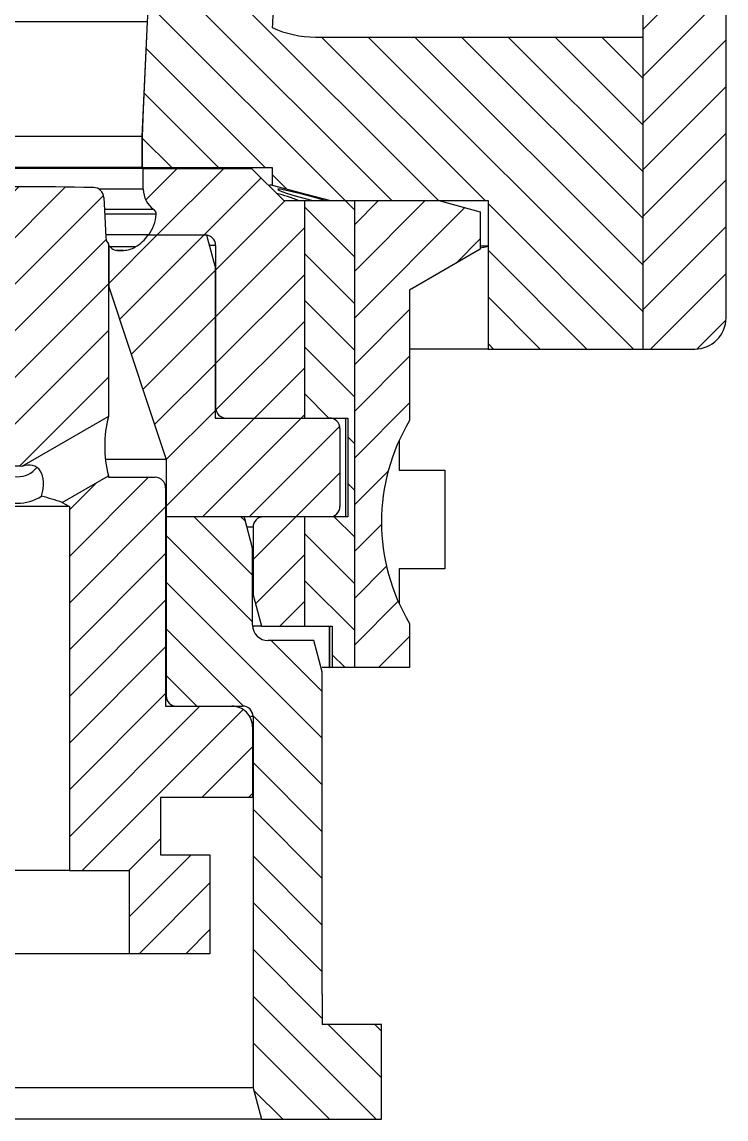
# Model space of a CAD drawing. Header units: millimetres. Extents: x 81 to 217, y 50 to 391.
# Drawn here: x 149.2 to 216.9, y 50.3 to 155.7 of the extents above; entities that cross this region are included whole.
import ezdxf

# ---------------------------------------------------------------- set-up
doc = ezdxf.new("R2010")
doc.units = ezdxf.units.MM
doc.linetypes.add('SLD-Solido', pattern=[0])
doc.layers.add('D', color=3, linetype='SLD-Solido', lineweight=25)
doc.layers.add('S', color=4, linetype='SLD-Solido')
pattern_1 = [(45, (0, 0), (-2.245064030267288, 2.245064030267288), [])]
pattern_2 = [(135.0000000000002, (0, 0), (-2.245064030267281, -2.245064030267296), [])]

msp = doc.modelspace()

# ---------------------------------------------------------------- hatches: boundary and pattern name
at = {"layer": 'S'}
h = msp.add_hatch(dxfattribs=at)
h.set_pattern_fill('ANSI31', color=256, angle=90.0000000000002, style=0)
h.set_pattern_definition(pattern_2)
edge = h.paths.add_edge_path(flags=0)
edge.add_line((163.257451923077, 241.7382876634701), (162.757451923077, 174.73828766347))
edge.add_arc((62.76023639131368, 175.4845355405728), 100, 353.30693902608783, 359.5724274931666, ccw=False)
edge.add_line((162.0787136027041, 163.8294900919045), (161.5466403278967, 159.2954273418717))
edge.add_arc((211.2058789335919, 153.4679046175375), 50, 173.3069390260878, 177.3974377975001)
edge.add_line((161.257451923077, 155.73828766347), (160.757451923077, 144.73828766347))
edge.add_line((160.757451923077, 144.73828766347), (160.757451923077, 141.73828766347))
edge.add_line((160.757451923077, 141.73828766347), (173.2443872151873, 141.73828766347))
edge.add_line((173.2443872151873, 141.73828766347), (173.2443872151873, 140.05828766347))
edge.add_spline(control_points=[(173.2443872151873, 140.05828766347), (175.1112352021615, 139.5583339971949), (176.9780686293853, 139.0583253789277), (178.8448943471919, 138.55828766347)], knot_values=[0, 0, 0, 0, 1, 1, 1, 1], weights=[1, 1, 1, 1], degree=3, periodic=0)
edge.add_line((178.8448943471919, 138.55828766347), (194.0003795471819, 138.55828766347))
edge.add_line((194.0003795471819, 138.55828766347), (194.0003795471819, 134.1846027039274))
edge.add_line((194.0003795471819, 134.1846027039274), (193.9961685666231, 134.1821718731911))
edge.add_line((193.9961685666231, 134.1821718731911), (193.9961685666231, 124.28828766347))
edge.add_line((193.9961685666231, 124.28828766347), (208.9121882456712, 124.28828766347))
edge.add_line((208.9121882456712, 124.28828766347), (208.9121882456712, 154.28828766347))
edge.add_line((208.9121882456712, 154.28828766347), (177.4023500475322, 154.28828766347))
edge.add_arc((177.4023500475322, 164.28828766347), 10, 245.434856976307, 270, ccw=False)
edge.add_arc((211.2058789335919, 153.4679046175375), 38.00000000000001, 173.306939026087, 177.3974377974994, ccw=False)
edge.add_line((173.4648575932636, 157.8968218880315), (173.9969308680709, 162.4308846380643))
edge.add_arc((62.76023639131368, 175.4845355405728), 112, 353.3069390260886, 359.5724274931674)
edge.add_line((174.7571177868886, 174.6487379182176), (175.2571177868886, 241.6487379182176))
edge.add_arc((343.2524398802508, 240.3950414846851), 167.9999999999999, 170.6596347950541, 179.5724274931658, ccw=False)
edge.add_arc((187.347263810262, 266.03828766347), 10, 89.9999999999992, 170.6596347950538, ccw=False)
edge.add_line((187.347263810262, 276.03828766347), (208.9121882456712, 276.03828766347))
edge.add_line((208.9121882456712, 276.03828766347), (208.9121882456712, 301.0382876634701))
edge.add_line((208.9121882456712, 301.0382876634701), (186.8399065535472, 301.0382876634701))
edge.add_spline(control_points=[(186.8399065535472, 301.0382876634701), (185.3609512097059, 298.4768214713807), (183.8819879544273, 295.9153598472129), (182.4030131826253, 293.353904872659), (182.0535693707107, 292.7486987478343), (181.7041249077064, 292.1434929989457), (181.3546797287116, 291.53828766347)], knot_values=[0.0359910120518306, 0.0359910120518306, 0.0359910120518306, 0.0359910120518306, 0.04486432945024942, 0.04486432945024942, 0.04486432945024942, 0.04696086680520584, 0.04696086680520584, 0.04696086680520584, 0.04696086680520584], weights=[1, 1, 1, 1, 1, 1, 1], degree=3, periodic=0)
edge.add_line((181.3546797287116, 291.53828766347), (165.757451923077, 291.53828766347))
edge.add_arc((139.1924519230768, 281.73828766347), 28.3150000000002, -6.59383658785373e-12, 20.249343310794586, ccw=False)
edge.add_arc((144.5269298119461, 281.7382876634672), 22.9805221111309, 348.2477115838268, 360, ccw=False)
edge.add_arc((343.2524398802508, 240.3950414846851), 180, 168.2477115838242, 179.5724274931666)
h = msp.add_hatch(dxfattribs=at)
h.set_pattern_fill('ANSI31', color=256, angle=2.8e-322, style=0)
h.set_pattern_definition(pattern_1)
edge = h.paths.add_edge_path(flags=0)
edge.add_line((216.8811253825466, 301.0382876634701), (208.9121882456712, 301.0382876634701))
edge.add_line((208.9121882456712, 301.0382876634701), (208.9121882456712, 124.28828766347))
edge.add_line((208.9121882456712, 124.28828766347), (213.8810642738399, 124.28828766347))
edge.add_spline(control_points=[(213.8810642738399, 124.28828766347), (213.984827183307, 124.28828766347), (214.0887294475012, 124.2936853024263), (214.1919338097776, 124.3044370924259), (214.52591185771, 124.3392307945199), (214.8584885956351, 124.4321661638301), (215.1621226900534, 124.5755477348668), (215.4657550706065, 124.718928496585), (215.7488198444136, 124.9167096889728), (215.987874912014, 125.1525132937072), (216.2269260862259, 125.3883130580082), (216.4285624386885, 125.6686378814267), (216.5760849014854, 125.970273614898), (216.7236044660612, 126.2719034224442), (216.8210810898895, 126.6031628113295), (216.86044191873, 126.9366193870421), (216.8742071048916, 127.0532351183855), (216.8811253825466, 127.1708623291217), (216.8811253825466, 127.28828766347)], knot_values=[0.003720133516916544, 0.003720133516916544, 0.003720133516916544, 0.003720133516916544, 0.004029302041356056, 0.004029302041356056, 0.004029302041356056, 0.005036659111952701, 0.005036659111952701, 0.005036659111952701, 0.006044010657645886, 0.006044010657645886, 0.006044010657645886, 0.00705134570854659, 0.00705134570854659, 0.00705134570854659, 0.00805866068709405, 0.00805866068709405, 0.00805866068709405, 0.008408809920947453, 0.008408809920947453, 0.008408809920947453, 0.008408809920947453], weights=[1, 1, 1, 1, 1, 1, 1, 1, 1, 1, 1, 1, 1, 1, 1, 1, 1, 1, 1], degree=3, periodic=0)
edge.add_line((216.8811253825466, 127.28828766347), (216.8811253825466, 301.0382876634701))
h = msp.add_hatch(dxfattribs=at)
h.set_pattern_fill('ANSI31', color=256, angle=2.8e-322, style=0)
h.set_pattern_definition(pattern_1)
edge = h.paths.add_edge_path(flags=0)
edge.add_spline(control_points=[(162.0886658985395, 137.2420288516132), (162.0812280023223, 137.1463067119587), (162.0703326994692, 137.0507908071363), (162.0560224208107, 136.9558525838283), (161.9892952783936, 136.5131668403361), (161.8451788237889, 136.0758995444167), (161.6356319559292, 135.680281939656), (161.5584498188177, 135.5345645995392), (161.4720731440783, 135.3933615350697), (161.377491567062, 135.25828766347)], knot_values=[0.01410515934830602, 0.01410515934830602, 0.01410515934830602, 0.01410515934830602, 0.01439319551063965, 0.01439319551063965, 0.01439319551063965, 0.01574819381530223, 0.01574819381530223, 0.01574819381530223, 0.01624443424484461, 0.01624443424484461, 0.01624443424484461, 0.01624443424484461], weights=[1, 1, 1, 1, 1, 1, 1, 1, 1, 1], degree=3, periodic=0)
edge.add_line((161.377491567062, 135.25828766347), (166.8024445972911, 135.25828766347))
edge.add_spline(control_points=[(166.8024445972911, 135.2582876634701), (166.8747883460607, 135.2582876634701), (166.9475538368245, 135.2503490692697), (167.0181956108629, 135.2347491414899), (167.1275036758284, 135.2106104793114), (167.2341526761011, 135.1672735854617), (167.3293138224882, 135.1083220435262), (167.4244521633819, 135.049384629405), (167.5107305282812, 134.9732151674542), (167.5810045217626, 134.8861147166431), (167.6512683101204, 134.799026914478), (167.7074690906674, 134.6986102406251), (167.7449509387463, 134.5931759183911), (167.782432883549, 134.4877413240784), (167.8022290622182, 134.3743815515978), (167.8026987107416, 134.2624836995436), (167.8027045811228, 134.2610850300919), (167.8027075163328, 134.2596863452411), (167.8027075163328, 134.25828766347)], knot_values=[0.001347146738250446, 0.001347146738250446, 0.001347146738250446, 0.001347146738250446, 0.00156568958945496, 0.00156568958945496, 0.00156568958945496, 0.001904461399915314, 0.001904461399915314, 0.001904461399915314, 0.002243151261593799, 0.002243151261593799, 0.002243151261593799, 0.002581792112065265, 0.002581792112065265, 0.002581792112065265, 0.002920434848982844, 0.002920434848982844, 0.002920434848982844, 0.00292460912219522, 0.00292460912219522, 0.00292460912219522, 0.00292460912219522], weights=[1, 1, 1, 1, 1, 1, 1, 1, 1, 1, 1, 1, 1, 1, 1, 1, 1, 1, 1], degree=3, periodic=0)
edge.add_line((167.8027075163328, 134.25828766347), (167.8027075163328, 118.65828766347))
edge.add_spline(control_points=[(167.8027075163328, 118.65828766347), (167.8027075163328, 118.615551891854), (167.8054590012148, 118.5727285432105), (167.8109281037582, 118.5303441699935), (167.8252480710044, 118.4193674912063), (167.8589257687685, 118.3093331645164), (167.9091701792651, 118.2093512465991), (167.9406002705625, 118.1468081542001), (167.9788420446899, 118.0872600106907), (168.0226402160466, 118.0326595598537), (168.0926892484616, 117.9453337964239), (168.1787837336115, 117.868900097824), (168.2737904980627, 117.8096854829945), (168.3687966584179, 117.7504712446783), (168.4753350066372, 117.7068423456562), (168.5845845765487, 117.6824081892565), (168.6560482939342, 117.6664250082801), (168.72971493659, 117.65828766347), (168.8029441997072, 117.65828766347)], knot_values=[0.00558154906106249, 0.00558154906106249, 0.00558154906106249, 0.00558154906106249, 0.005709056143447718, 0.005709056143447718, 0.005709056143447718, 0.006044744142511551, 0.006044744142511551, 0.006044744142511551, 0.006252902479579153, 0.006252902479579153, 0.006252902479579153, 0.006588750515315522, 0.006588750515315522, 0.006588750515315522, 0.006924595041531863, 0.006924595041531863, 0.006924595041531863, 0.007143904734120184, 0.007143904734120184, 0.007143904734120184, 0.007143904734120184], weights=[1, 1, 1, 1, 1, 1, 1, 1, 1, 1, 1, 1, 1, 1, 1, 1, 1, 1, 1], degree=3, periodic=0)
edge.add_line((168.8029441997072, 117.65828766347), (176.3713663830396, 117.65828766347))
edge.add_line((176.3713663830396, 117.65828766347), (176.3713663830396, 138.55828766347))
edge.add_line((176.3713663830396, 138.55828766347), (174.3539216134941, 138.55828766347))
edge.add_spline(control_points=[(174.3539216134941, 138.55828766347), (173.3204359392288, 139.5916308172517), (172.2869417989162, 140.6249655039651), (171.2534351336957, 141.65828766347)], knot_values=[0.04353038268125937, 0.04353038268125937, 0.04353038268125937, 0.04353038268125937, 0.04791478874555474, 0.04791478874555474, 0.04791478874555474, 0.04791478874555474], weights=[1, 1, 1, 1], degree=3, periodic=0)
edge.add_line((171.2534351336957, 141.65828766347), (160.84998104698, 141.65828766347))
edge.add_line((160.84998104698, 141.65828766347), (160.84998104698, 139.65828766347))
edge.add_spline(control_points=[(160.84998104698, 139.65828766347), (160.84998104698, 139.5899040586613), (160.8529109100116, 139.5214580064959), (160.8587545354071, 139.4533245385901), (160.8816970098065, 139.1858278670261), (160.9511445967799, 138.9186054372191), (161.0613323207495, 138.6737800057055), (161.1304334988076, 138.5202445198392), (161.2162543567853, 138.3732204443205), (161.3159615360302, 138.2375495313131), (161.4705281397448, 138.0272317547476), (161.6623307671271, 137.8400620587488), (161.8763518468564, 137.6906653400606)], knot_values=[0.01412235985765133, 0.01412235985765133, 0.01412235985765133, 0.01412235985765133, 0.01432766954335523, 0.01432766954335523, 0.01432766954335523, 0.01514016042039887, 0.01514016042039887, 0.01514016042039887, 0.01564526740318873, 0.01564526740318873, 0.01564526740318873, 0.01643515246089167, 0.01643515246089167, 0.01643515246089167, 0.01643515246089167], weights=[1, 1, 1, 1, 1, 1, 1, 1, 1, 1, 1, 1, 1], degree=3, periodic=0)
edge.add_spline(control_points=[(161.8763518468564, 137.6906653400606), (161.883321778567, 137.6858000018969), (161.8901698896643, 137.6807553256407), (161.8968828302239, 137.6755411245955), (161.9410662684958, 137.6412221360729), (161.9799379307585, 137.5988073218181), (162.0102783161537, 137.5518027453939), (162.0406122973851, 137.5048080905646), (162.0632542036786, 137.4519303339576), (162.0763268727329, 137.3975451032082), (162.0884804224689, 137.3469836146496), (162.0926944396952, 137.29387423475), (162.0886658985395, 137.2420288516132)], knot_values=[0.000927133907143504, 0.000927133907143504, 0.000927133907143504, 0.000927133907143504, 0.000952594585793688, 0.000952594585793688, 0.000952594585793688, 0.001121902947605707, 0.001121902947605707, 0.001121902947605707, 0.001291176032633049, 0.001291176032633049, 0.001291176032633049, 0.001448537655212039, 0.001448537655212039, 0.001448537655212039, 0.001448537655212039], weights=[1, 1, 1, 1, 1, 1, 1, 1, 1, 1, 1, 1, 1], degree=3, periodic=0)
h = msp.add_hatch(dxfattribs=at)
h.set_pattern_fill('ANSI31', color=256, angle=2.8e-322, style=0)
h.set_pattern_definition(pattern_1)
edge = h.paths.add_edge_path(flags=0)
edge.add_ellipse((148.7574519230769, 110.1519243562716), major_axis=(-1.745740669421575e-14, -2.886751345948125), ratio=0.86602540378444, start_angle=170.2090516677104, end_angle=189.7909483322888, ccw=False)
edge.add_line((149.1825864753743, 112.9966295225862), (157.4971178556194, 117.7970264531563))
edge.add_line((157.4971178556194, 117.7970264531563), (157.4971178556194, 134.38828766347))
edge.add_spline(control_points=[(157.4971178556194, 134.38828766347), (157.4865705592885, 134.4001833320176), (157.4763039751044, 134.4123339295126), (157.4663356471713, 134.4247187923825), (157.3961556981847, 134.511911855276), (157.3400572442721, 134.6124237231279), (157.3027061145259, 134.7179355639952), (157.2794128444932, 134.7837358709116), (157.2629637031918, 134.8523624773192), (157.2538990782479, 134.9215729490249), (157.2505360174709, 134.9472506824328), (157.2481705766475, 134.9730788085826), (157.246813537029, 134.9989402589331)], knot_values=[0.005924238509752129, 0.005924238509752129, 0.005924238509752129, 0.005924238509752129, 0.005971849998078845, 0.005971849998078845, 0.005971849998078845, 0.006310598265007536, 0.006310598265007536, 0.006310598265007536, 0.006520002924392196, 0.006520002924392196, 0.006520002924392196, 0.006597719665407944, 0.006597719665407944, 0.006597719665407944, 0.006597719665407944], weights=[1, 1, 1, 1, 1, 1, 1, 1, 1, 1, 1, 1, 1], degree=3, periodic=0)
edge.add_spline(control_points=[(157.246813537029, 134.9989402589331), (157.2110811169537, 135.6799021078407), (157.1753481341605, 136.360863927221), (157.13961456678, 137.0418257159247), (157.1075689736549, 137.6525071008045), (157.0755229103716, 138.2631884610129), (157.0434763603733, 138.87386979568)], knot_values=[0.01390536373116515, 0.01390536373116515, 0.01390536373116515, 0.01390536373116515, 0.0159510598497261, 0.0159510598497261, 0.0159510598497261, 0.01778562466591818, 0.01778562466591818, 0.01778562466591818, 0.01778562466591818], weights=[1, 1, 1, 1, 1, 1, 1], degree=3, periodic=0)
edge.add_spline(control_points=[(157.0434763603733, 138.87386979568), (157.0409457595804, 138.9220931042677), (157.0348924778041, 138.9702582101395), (157.0254120903238, 139.0176081170533), (157.0034323071656, 139.127386402877), (156.9621655792059, 139.2348798285734), (156.9050505186678, 139.3311723660092), (156.8478535479701, 139.4276029990197), (156.773181144706, 139.5154686220026), (156.687253298627, 139.5874878257474), (156.6012181833813, 139.6595969356206), (156.5015199461184, 139.7178167858084), (156.3964488193618, 139.7573366935023), (156.2913274214501, 139.7968755094489), (156.1779229685269, 139.8187917623071), (156.0656393833619, 139.821286309934), (156.0643181806815, 139.8213156624258), (156.0629969174326, 139.8213424047533), (156.0616756090869, 139.8213665366199)], knot_values=[0.003791551241887135, 0.003791551241887135, 0.003791551241887135, 0.003791551241887135, 0.003937029451530962, 0.003937029451530962, 0.003937029451530962, 0.004275886945337145, 0.004275886945337145, 0.004275886945337145, 0.004615237249376364, 0.004615237249376364, 0.004615237249376364, 0.004955013977675903, 0.004955013977675903, 0.004955013977675903, 0.005294949564536462, 0.005294949564536462, 0.005294949564536462, 0.005298893975828871, 0.005298893975828871, 0.005298893975828871, 0.005298893975828871], weights=[1, 1, 1, 1, 1, 1, 1, 1, 1, 1, 1, 1, 1, 1, 1, 1, 1, 1, 1], degree=3, periodic=0)
edge.add_arc((148.757451923077, -260.11171233653), 399.9997740757017, 88.95368828050576, 91.04631171949427)
edge.add_spline(control_points=[(141.453228237067, 139.82136653662), (141.3645824516201, 139.8197475441436), (141.2753857155994, 139.8061581075478), (141.1902819615266, 139.7812975472793), (141.0827495616415, 139.7498851173896), (140.9791487989803, 139.6995079061719), (140.8880516916522, 139.6343061054829), (140.7969506787639, 139.5691015094302), (140.7158452328411, 139.4872711711736), (140.6514749582656, 139.3955787415693), (140.6114062722089, 139.3385027822105), (140.5771565817773, 139.2768787037448), (140.5498462314607, 139.2127124392078), (140.5060688891893, 139.1098566174283), (140.4794385343444, 138.9980268944207), (140.4721691605864, 138.8864790034704), (140.4718953615444, 138.8822775816293), (140.4716481266771, 138.878074344288), (140.4714274857805, 138.87386979568)], knot_values=[0.005366679337701979, 0.005366679337701979, 0.005366679337701979, 0.005366679337701979, 0.005634840456511827, 0.005634840456511827, 0.005634840456511827, 0.005973885123518086, 0.005973885123518086, 0.005973885123518086, 0.006312954294426679, 0.006312954294426679, 0.006312954294426679, 0.006522163478382204, 0.006522163478382204, 0.006522163478382204, 0.0068604746558427, 0.0068604746558427, 0.0068604746558427, 0.006873049505887447, 0.006873049505887447, 0.006873049505887447, 0.006873049505887447], weights=[1, 1, 1, 1, 1, 1, 1, 1, 1, 1, 1, 1, 1, 1, 1, 1, 1, 1, 1], degree=3, periodic=0)
edge.add_spline(control_points=[(140.4714274857805, 138.87386979568), (140.4393809357823, 138.2631884610129), (140.407334872499, 137.6525071008045), (140.3752892793738, 137.0418257159247), (140.3395557119934, 136.360863927221), (140.3038227292001, 135.6799021078407), (140.2680903091249, 134.9989402589331)], knot_values=[0.01411649503369622, 0.01411649503369622, 0.01411649503369622, 0.01411649503369622, 0.01595105984987157, 0.01595105984987157, 0.01595105984987157, 0.01799675596841386, 0.01799675596841386, 0.01799675596841386, 0.01799675596841386], weights=[1, 1, 1, 1, 1, 1, 1], degree=3, periodic=0)
edge.add_spline(control_points=[(140.2680903091249, 134.9989402589331), (140.2630858155187, 134.9035683470478), (140.244067796648, 134.8079641455046), (140.2121977316281, 134.7179355639956), (140.1887697770729, 134.6517547916957), (140.1581603600857, 134.5877066298894), (140.1213846672791, 134.5279043548871), (140.0910277684533, 134.4785399113308), (140.0562326888732, 134.4316494090621), (140.0177859905345, 134.38828766347)], knot_values=[0.006021232658879369, 0.006021232658879369, 0.006021232658879369, 0.006021232658879369, 0.006310158502255196, 0.006310158502255196, 0.006310158502255196, 0.006520773964868193, 0.006520773964868193, 0.006520773964868193, 0.006695569654282613, 0.006695569654282613, 0.006695569654282613, 0.006695569654282613], weights=[1, 1, 1, 1, 1, 1, 1, 1, 1, 1], degree=3, periodic=0)
edge.add_line((140.0177859905345, 134.38828766347), (140.0177859905345, 117.7970264531563))
edge.add_line((140.0177859905345, 117.7970264531563), (148.3323173707795, 112.9966295225862))
h = msp.add_hatch(dxfattribs=at)
h.set_pattern_fill('ANSI31', color=256, angle=90.0000000000002, style=0)
h.set_pattern_definition(pattern_2)
h.paths.add_polyline_path([(181.1435374631143, 138.55828766347), (176.3713663830396, 138.55828766347), (176.3713663830396, 117.65828766347), (180.5046055059171, 117.65828766347), (180.5046055059171, 108.15828766347), (176.3713663830396, 108.15828766347), (176.3713663830396, 97.65828766347003), (179.0044643476527, 97.65828766347003), (179.0044643476527, 93.65828766347003), (181.1435374631143, 93.65828766347003)], flags=0)
h = msp.add_hatch(dxfattribs=at)
h.set_pattern_fill('ANSI31', color=256, angle=2.8e-322, style=0)
h.set_pattern_definition(pattern_1)
edge = h.paths.add_edge_path(flags=0)
edge.add_spline(control_points=[(193.2554210971015, 137.4864908937455), (192.3498561196289, 137.7291252246568), (191.4442909738736, 137.9717589275007), (190.5387256247316, 138.2143918712555), (190.11089063388, 138.329023977453), (189.6830555975064, 138.4436559137515), (189.2552205111417, 138.55828766347)], knot_values=[0.03720733443065411, 0.03720733443065411, 0.03720733443065411, 0.03720733443065411, 0.04001985538567328, 0.04001985538567328, 0.04001985538567328, 0.04134863290372103, 0.04134863290372103, 0.04134863290372103, 0.04134863290372103], weights=[1, 1, 1, 1, 1, 1, 1], degree=3, periodic=0)
edge.add_line((189.2552205111417, 138.55828766347), (181.1435374631143, 138.55828766347))
edge.add_line((181.1435374631143, 138.55828766347), (181.1435374631143, 93.65828766347003))
edge.add_line((181.1435374631143, 93.65828766347003), (186.4550547727601, 93.65828766347003))
edge.add_line((186.4550547727601, 93.65828766347003), (186.4550547727601, 97.89960705831942))
edge.add_arc((202.7574519230769, 107.65828766347), 19, 149.0950909298032, 210.904909070196, ccw=False)
edge.add_line((186.4550547727601, 117.4169682686206), (186.4550547727601, 129.95828766347))
edge.add_spline(control_points=[(186.4550547727601, 129.95828766347), (187.5976496189664, 130.6179231599849), (188.7402428253263, 131.2775614969821), (189.88283477029, 131.9372020188904), (191.0070313505297, 132.5862225394583), (192.1312267065606, 133.2352451805342), (193.2554210971015, 133.8842694939594)], knot_values=[0.02005383710514577, 0.02005383710514577, 0.02005383710514577, 0.02005383710514577, 0.02401183883964193, 0.02401183883964193, 0.02401183883964193, 0.02790611801252148, 0.02790611801252148, 0.02790611801252148, 0.02790611801252148], weights=[1, 1, 1, 1, 1, 1, 1], degree=3, periodic=0)
edge.add_line((193.2554210971015, 133.8842694939594), (193.2554210971015, 137.4864908937455))
h = msp.add_hatch(dxfattribs=at)
h.set_pattern_fill('ANSI31', color=256, angle=2.8e-322, style=0)
h.set_pattern_definition(pattern_1)
edge = h.paths.add_edge_path(flags=0)
edge.add_spline(control_points=[(158.4494085300362, 133.75828766347), (158.3774013119205, 133.7557755316519), (158.3047047453645, 133.7611067997244), (158.2338343504268, 133.774096695352), (158.1236157075509, 133.7942987651786), (158.0153629436954, 133.8337922985586), (157.9180334079487, 133.8893191779416), (157.8207012982739, 133.9448475257606), (157.7316094913707, 134.0179431300784), (157.658151184891, 134.102564724216), (157.616367139064, 134.150698594119), (157.5790356849332, 134.2030809861463), (157.5471766407483, 134.25828766347)], knot_values=[0.005414565073541337, 0.005414565073541337, 0.005414565073541337, 0.005414565073541337, 0.005632228473188044, 0.005632228473188044, 0.005632228473188044, 0.005971359095099212, 0.005971359095099212, 0.005971359095099212, 0.00631050425831216, 0.00631050425831216, 0.00631050425831216, 0.006501715995048492, 0.006501715995048492, 0.006501715995048492, 0.006501715995048492], weights=[1, 1, 1, 1, 1, 1, 1, 1, 1, 1, 1, 1, 1], degree=3, periodic=0)
edge.add_line((157.5471766407483, 134.25828766347), (157.5471766407483, 130.25828766347))
edge.add_spline(control_points=[(157.5471766407483, 130.25828766347), (158.8512971069171, 126.3268109221754), (160.1548652054706, 122.395150957014), (161.4582710226366, 118.463437229719), (161.9892541729425, 116.8617305981193), (162.5202041634045, 115.2600129734961), (163.0511309670615, 113.65828766347)], knot_values=[0.01744254060671166, 0.01744254060671166, 0.01744254060671166, 0.01744254060671166, 0.02986892821999371, 0.02986892821999371, 0.02986892821999371, 0.03493120606413884, 0.03493120606413884, 0.03493120606413884, 0.03493120606413884], weights=[1, 1, 1, 1, 1, 1, 1], degree=3, periodic=0)
edge.add_line((163.0511309670615, 113.65828766347), (163.0511309670615, 108.15828766347))
edge.add_line((163.0511309670615, 108.15828766347), (178.754439448701, 108.15828766347))
edge.add_spline(control_points=[(178.754439448701, 108.15828766347), (178.8509185026967, 108.15828766347), (178.9483914809861, 108.1725409160863), (179.0408308569704, 108.2001664410142), (179.1480889663177, 108.2322205471995), (179.2512922080718, 108.2832354872561), (179.3418926384144, 108.3489875196645), (179.4324879625943, 108.4147358463447), (179.5129808606332, 108.4970333791431), (179.5767032149613, 108.5890649866668), (179.64041976775, 108.6810882152628), (179.6891263420279, 108.7853822204972), (179.7187876592283, 108.8933094180076), (179.7424062570659, 108.979249265403), (179.7545366345856, 109.0691613736664), (179.7545366345856, 109.15828766347)], knot_values=[0.001389577812047039, 0.001389577812047039, 0.001389577812047039, 0.001389577812047039, 0.001678935644078494, 0.001678935644078494, 0.001678935644078494, 0.00201477275751452, 0.00201477275751452, 0.00201477275751452, 0.002350590997004195, 0.002350590997004195, 0.002350590997004195, 0.002686378342576948, 0.002686378342576948, 0.002686378342576948, 0.002953597408609807, 0.002953597408609807, 0.002953597408609807, 0.002953597408609807], weights=[1, 1, 1, 1, 1, 1, 1, 1, 1, 1, 1, 1, 1, 1, 1, 1], degree=3, periodic=0)
edge.add_line((179.7545366345856, 109.15828766347), (179.7545366345856, 116.65828766347))
edge.add_spline(control_points=[(179.7545366345856, 116.65828766347), (179.7545366345856, 116.677506059432), (179.7539821016484, 116.6967324374363), (179.7528744181745, 116.7159188852751), (179.7464240775496, 116.8276467631985), (179.7205946423778, 116.9398016729088), (179.6775257240075, 117.0430963672055), (179.6344564366136, 117.1463919465532), (179.5729597023089, 117.2436759659689), (179.4981287316401, 117.3268941494276), (179.4232930440827, 117.4101175784538), (179.333057755937, 117.4815685981764), (179.23489496774, 117.535332771047), (179.136723099425, 117.5891019171366), (179.0279149191058, 117.6266638747205), (178.9174797599478, 117.6449097625148), (178.8636796946276, 117.6537985073913), (178.8089688610757, 117.65828766347), (178.754439448701, 117.65828766347)], knot_values=[0.003300757705921181, 0.003300757705921181, 0.003300757705921181, 0.003300757705921181, 0.003357850006524583, 0.003357850006524583, 0.003357850006524583, 0.003693591684949786, 0.003693591684949786, 0.003693591684949786, 0.004029335900473145, 0.004029335900473145, 0.004029335900473145, 0.004365101282320065, 0.004365101282320065, 0.004365101282320065, 0.004700898075937705, 0.004700898075937705, 0.004700898075937705, 0.004863870568133674, 0.004863870568133674, 0.004863870568133674, 0.004863870568133674], weights=[1, 1, 1, 1, 1, 1, 1, 1, 1, 1, 1, 1, 1, 1, 1, 1, 1, 1, 1], degree=3, periodic=0)
edge.add_line((178.754439448701, 117.65828766347), (167.7526950279293, 117.65828766347))
edge.add_line((167.7526950279293, 117.65828766347), (167.7526950279293, 132.25828766347))
edge.add_spline(control_points=[(167.7526950279293, 132.25828766347), (167.5216443346462, 133.1203647037669), (167.2905916750335, 133.9824412170586), (167.0595368168962, 134.844517141096), (167.0225703513311, 134.9824406637492), (166.9856038294179, 135.1203641712999), (166.9486372501196, 135.25828766347)], knot_values=[0.02640851786703533, 0.02640851786703533, 0.02640851786703533, 0.02640851786703533, 0.02908602626372526, 0.02908602626372526, 0.02908602626372526, 0.02951440081833035, 0.02951440081833035, 0.02951440081833035, 0.02951440081833035], weights=[1, 1, 1, 1, 1, 1, 1], degree=3, periodic=0)
edge.add_line((166.9486372501196, 135.25828766347), (161.3274630914688, 135.25828766347))
edge.add_spline(control_points=[(161.3274630914688, 135.25828766347), (161.2728744402524, 135.1803288540874), (161.2154649365312, 135.1042713523251), (161.1554540399999, 135.0304053310468), (160.8732202006141, 134.6830102413123), (160.5271370379195, 134.3795486064157), (160.145865018641, 134.1450897917354), (160.1253292132737, 134.1324615359457), (160.1046784674403, 134.1200183158479), (160.0839178422105, 134.1077631705432)], knot_values=[0.01717735750443642, 0.01717735750443642, 0.01717735750443642, 0.01717735750443642, 0.01746035658162899, 0.01746035658162899, 0.01746035658162899, 0.01880315654584516, 0.01880315654584516, 0.01880315654584516, 0.01887456296544863, 0.01887456296544863, 0.01887456296544863, 0.01887456296544863], weights=[1, 1, 1, 1, 1, 1, 1, 1, 1, 1], degree=3, periodic=0)
edge.add_spline(control_points=[(160.0839178422105, 134.1077631705432), (160.0639193597548, 134.0959579235597), (160.0437475218395, 134.0844415431316), (160.0234150655652, 134.0732212767031), (159.7881284432785, 133.9433806635717), (159.5271966177246, 133.8523582512516), (159.2622065515227, 133.8076520519082), (159.1577808810744, 133.790034505309), (159.0519586052877, 133.7793101104091), (158.9461216429311, 133.775617415477)], knot_values=[0.01282885255435481, 0.01282885255435481, 0.01282885255435481, 0.01282885255435481, 0.01289769475548337, 0.01289769475548337, 0.01289769475548337, 0.01370388540279407, 0.01370388540279407, 0.01370388540279407, 0.01401992077468904, 0.01401992077468904, 0.01401992077468904, 0.01401992077468904], weights=[1, 1, 1, 1, 1, 1, 1, 1, 1, 1], degree=3, periodic=0)
edge.add_spline(control_points=[(158.9461216429311, 133.775617415477), (158.7805506142644, 133.7698405745242), (158.6149795770909, 133.7640639773778), (158.4494085300362, 133.75828766347)], knot_values=[0.01225356891605438, 0.01225356891605438, 0.01225356891605438, 0.01225356891605438, 0.01275058414846632, 0.01275058414846632, 0.01275058414846632, 0.01275058414846632], weights=[1, 1, 1, 1], degree=3, periodic=0)
h = msp.add_hatch(dxfattribs=at)
h.set_pattern_fill('ANSI31', color=256, angle=2.8e-322, style=0)
h.set_pattern_definition(pattern_1)
edge = h.paths.add_edge_path(flags=0)
edge.add_spline(control_points=[(153.0626214981927, 109.5473584548463), (153.2882328414371, 109.4177321783183), (153.5138024566854, 109.2880332651963), (153.7393451989755, 109.15828766347)], knot_values=[0.01755080764187478, 0.01755080764187478, 0.01755080764187478, 0.01755080764187478, 0.0183347751329406, 0.0183347751329406, 0.0183347751329406, 0.0183347751329406], weights=[1, 1, 1, 1], degree=3, periodic=0)
edge.add_line((153.7393451989755, 109.15828766347), (153.7393451989755, 74.15828766347008))
edge.add_line((153.7393451989755, 74.15828766347008), (159.4990421504335, 74.15828766347008))
edge.add_line((159.4990421504335, 74.15828766347008), (159.4990421504335, 66.15828766347006))
edge.add_line((159.4990421504335, 66.15828766347006), (167.2525664296823, 66.15828766347006))
edge.add_line((167.2525664296823, 66.15828766347006), (167.2525664296823, 75.65828766347002))
edge.add_line((167.2525664296823, 75.65828766347002), (162.5008780102083, 75.65828766347002))
edge.add_line((162.5008780102083, 75.65828766347002), (162.5008780102083, 81.15828766347005))
edge.add_line((162.5008780102083, 81.15828766347005), (171.3534529102526, 81.15828766347005))
edge.add_line((171.3534529102526, 81.15828766347005), (171.3534529102538, 87.95828766346996))
edge.add_spline(control_points=[(171.3534529102526, 87.95828766346986), (171.3534529102526, 88.12634738807041), (171.3319279437326, 88.29572647817633), (171.2898928303164, 88.45844439443911), (171.2339136197201, 88.67513990830828), (171.1397507314139, 88.88515826981065), (171.0152047744017, 89.07111235646087), (170.8906494117368, 89.25708048627716), (170.7322722304887, 89.42410905292815), (170.5531891702439, 89.55837535997996), (170.37407790143, 89.6926628162147), (170.1693157204286, 89.79788092680818), (169.9558556576754, 89.86532549017335), (169.7619962412671, 89.926577058852), (169.5563703275655, 89.95828766347006), (169.3530645775343, 89.95828766347006)], knot_values=[0.006883649206905374, 0.006883649206905374, 0.006883649206905374, 0.006883649206905374, 0.007387378434078672, 0.007387378434078672, 0.007387378434078672, 0.008058805849839397, 0.008058805849839397, 0.008058805849839397, 0.008730283351306586, 0.008730283351306586, 0.008730283351306586, 0.009401867240236044, 0.009401867240236044, 0.009401867240236044, 0.01001171093902501, 0.01001171093902501, 0.01001171093902501, 0.01001171093902501], weights=[1, 1, 1, 1, 1, 1, 1, 1, 1, 1, 1, 1, 1, 1, 1, 1], degree=3, periodic=0)
edge.add_line((169.3530645775343, 89.95828766347006), (163.0011087784088, 89.95828766347006))
edge.add_line((163.0011087784088, 89.95828766347006), (163.0011087784088, 110.95828766347))
edge.add_spline(control_points=[(163.0011087784088, 110.95828766347), (163.0011087784088, 110.9681908746926), (163.000961569973, 110.9780951793544), (163.0006672507847, 110.9879940160908), (162.9973422851458, 111.0998225795056), (162.9746630845315, 111.2126189097923), (162.9345105085245, 111.3170433017317), (162.8943572782387, 111.4214693952475), (162.8356236344618, 111.5204025141862), (162.7631765822773, 111.6056581036753), (162.6907097001085, 111.6909370290622), (162.6025249489905, 111.7648820001088), (162.5059239752803, 111.8213815222719), (162.4092807823111, 111.8779057374362), (162.3015503578819, 111.9185277676244), (162.1916484768261, 111.9398929305685), (162.1288565593744, 111.9520998148823), (162.0645972489763, 111.95828766347), (162.0006298125581, 111.95828766347)], knot_values=[0.003329014896808485, 0.003329014896808485, 0.003329014896808485, 0.003329014896808485, 0.003358373761859304, 0.003358373761859304, 0.003358373761859304, 0.003694007786298479, 0.003694007786298479, 0.003694007786298479, 0.004029645599606804, 0.004029645599606804, 0.004029645599606804, 0.004365375059103976, 0.004365375059103976, 0.004365375059103976, 0.004701252636800163, 0.004701252636800163, 0.004701252636800163, 0.004892650142662786, 0.004892650142662786, 0.004892650142662786, 0.004892650142662786], weights=[1, 1, 1, 1, 1, 1, 1, 1, 1, 1, 1, 1, 1, 1, 1, 1, 1, 1, 1], degree=3, periodic=0)
edge.add_line((162.0006298125581, 111.95828766347), (157.4971178556194, 111.9582876634701))
edge.add_line((157.4971178556194, 111.9582876634701), (157.4971178556194, 112.107616120527))
edge.add_line((157.4971178556194, 112.107616120527), (153.0626214981927, 109.5473584548463))
h = msp.add_hatch(dxfattribs=at)
h.set_pattern_fill('ANSI31', color=256, angle=90.0000000000002, style=0)
h.set_pattern_definition(pattern_2)
edge = h.paths.add_edge_path(flags=0)
edge.add_line((171.4034617396526, 88.95828766347005), (171.4034617396526, 53.25828766347004))
edge.add_spline(control_points=[(171.4034617396526, 53.25828766347004), (171.4155434450218, 53.21320606848079), (171.427625147213, 53.16812447263985), (171.4397068462414, 53.12304287595129), (171.6956213026706, 52.1681248396412), (171.9515343415642, 51.21320642343599), (172.2074460977319, 50.25828766347004)], knot_values=[0.03590366792336042, 0.03590366792336042, 0.03590366792336042, 0.03590366792336042, 0.03604368528046276, 0.03604368528046276, 0.03604368528046276, 0.03900953186791707, 0.03900953186791707, 0.03900953186791707, 0.03900953186791707], weights=[1, 1, 1, 1, 1, 1, 1], degree=3, periodic=0)
edge.add_line((172.2074460977319, 50.25828766347004), (183.7548698365808, 50.25828766347004))
edge.add_line((183.7548698365808, 50.25828766347004), (183.7548698365808, 59.35828766347004))
edge.add_line((183.7548698365808, 59.35828766347004), (178.0574519230769, 59.35828766347004))
edge.add_line((178.0574519230769, 59.35828766347004), (178.0574519230769, 62.25828766347005))
edge.add_line((178.0574519230769, 62.25828766347005), (178.0543674708346, 62.25828766347005))
edge.add_line((178.0543674708346, 62.25828766347005), (178.0543674708346, 93.25828766347006))
edge.add_spline(control_points=[(178.0543674708346, 93.25828766347007), (177.858736938558, 93.98831389045863), (177.6631060215477, 94.71834001434738), (177.4674746957177, 95.44836602868111), (177.3951274784108, 95.71833992204729), (177.3227802051735, 95.98831380042533), (177.2504328747179, 96.25828766347006)], knot_values=[0.04418942750509243, 0.04418942750509243, 0.04418942750509243, 0.04418942750509243, 0.04645677978803337, 0.04645677978803337, 0.04645677978803337, 0.04729527856950052, 0.04729527856950052, 0.04729527856950052, 0.04729527856950052], weights=[1, 1, 1, 1, 1, 1, 1], degree=3, periodic=0)
edge.add_line((177.2504328747179, 96.25828766347006), (172.8537018514878, 96.25828766347006))
edge.add_spline(control_points=[(172.8537018514878, 96.25828766347006), (172.8414947942157, 96.25828766347006), (172.8292868281126, 96.25843665152479), (172.8170834065742, 96.25873456090973), (172.6492131018375, 96.26283260333796), (172.4797355371201, 96.29596674025483), (172.3226828525898, 96.35539474245869), (172.1656553311681, 96.41481322305978), (172.016718941342, 96.50215555725967), (171.8882050870265, 96.6101943816228), (171.7597056656756, 96.71822107250406), (171.6480813715712, 96.84991847593635), (171.5625772885313, 96.99438618517887), (171.4770728359802, 97.13885451874731), (171.4153312184944, 97.30007777879455), (171.3824688094092, 97.46470515464438), (171.3632187358953, 97.56114023581279), (171.3534529102526, 97.65995002972666), (171.3534529102526, 97.75828766347006)], knot_values=[0.007392580462915987, 0.007392580462915987, 0.007392580462915987, 0.007392580462915987, 0.007429072136137118, 0.007429072136137118, 0.007429072136137118, 0.007937259359855824, 0.007937259359855824, 0.007937259359855824, 0.008445363709423812, 0.008445363709423812, 0.008445363709423812, 0.008953410928911288, 0.008953410928911288, 0.008953410928911288, 0.009461461939735986, 0.009461461939735986, 0.009461461939735986, 0.009756468149688231, 0.009756468149688231, 0.009756468149688231, 0.009756468149688231], weights=[1, 1, 1, 1, 1, 1, 1, 1, 1, 1, 1, 1, 1, 1, 1, 1, 1, 1, 1], degree=3, periodic=0)
edge.add_line((171.3534529102526, 97.75828766347006), (171.3534529102526, 105.15828766347))
edge.add_spline(control_points=[(171.3534529102526, 105.15828766347), (171.1023074419389, 106.0954094606294), (170.8511605929021, 107.032530887761), (170.6000122151626, 107.9696519051993), (170.5831607572804, 108.0325304931403), (170.5663092925082, 108.0954090792349), (170.5494578207979, 108.15828766347)], knot_values=[0.03179925538433232, 0.03179925538433232, 0.03179925538433232, 0.03179925538433232, 0.03470982951660009, 0.03470982951660009, 0.03470982951660009, 0.03490512210755273, 0.03490512210755273, 0.03490512210755273, 0.03490512210755273], weights=[1, 1, 1, 1, 1, 1, 1], degree=3, periodic=0)
edge.add_line((170.5494578207979, 108.15828766347), (163.0511309670615, 108.15828766347))
edge.add_line((163.0511309670615, 108.15828766347), (163.0511309670615, 90.95828766347005))
edge.add_spline(control_points=[(163.0511309670615, 90.95828766347005), (163.0511309670615, 90.91617666258357), (163.0538027958304, 90.87398183129817), (163.0591144796335, 90.83220716899149), (163.0679394335696, 90.76280178188277), (163.0841801024484, 90.69395392381482), (163.1073029580387, 90.62792119616381), (163.1442933038562, 90.52228660351872), (163.2000371600864, 90.42158386862768), (163.2699112752939, 90.33415068916507), (163.3397845402469, 90.2467185736225), (163.425713702758, 90.17014410360476), (163.5205823132199, 90.11075896461824), (163.6154795947768, 90.05135587831542), (163.7219377751519, 90.00751438855276), (163.8311453736922, 89.98285833188761), (163.9032518878928, 89.96657867439286), (163.9776228445548, 89.95828766347002), (164.0515442666076, 89.95828766347002)], knot_values=[0.005919729113733581, 0.005919729113733581, 0.005919729113733581, 0.005919729113733581, 0.00604535986776062, 0.00604535986776062, 0.00604535986776062, 0.006253421827043787, 0.006253421827043787, 0.006253421827043787, 0.006589193439338324, 0.006589193439338324, 0.006589193439338324, 0.006924958112916563, 0.006924958112916563, 0.006924958112916563, 0.007260824941582348, 0.007260824941582348, 0.007260824941582348, 0.007482221221526927, 0.007482221221526927, 0.007482221221526927, 0.007482221221526927], weights=[1, 1, 1, 1, 1, 1, 1, 1, 1, 1, 1, 1, 1, 1, 1, 1, 1, 1, 1], degree=3, periodic=0)
edge.add_line((164.0515442666076, 89.95828766347005), (170.4032774008092, 89.95828766347006))
edge.add_spline(control_points=[(170.4032774008092, 89.95828766347005), (170.504666674634, 89.95828766347005), (170.6072071748377, 89.94251570792768), (170.7039096601772, 89.91204581826803), (170.8106667564459, 89.87840783127865), (170.9130897205127, 89.82587918121366), (171.0026985339428, 89.75880569667574), (171.0922932137458, 89.69174279136077), (171.1715477821976, 89.60829052215905), (171.2338988660612, 89.51535515612797), (171.2962450767042, 89.42242705371623), (171.3434092774891, 89.31745489547272), (171.3714842846647, 89.2091291082775), (171.3926313350991, 89.12753444043568), (171.4034617396527, 89.04257815855868), (171.4034617396527, 88.95828766347005)], knot_values=[0.001258720056869003, 0.001258720056869003, 0.001258720056869003, 0.001258720056869003, 0.001565518399018516, 0.001565518399018516, 0.001565518399018516, 0.001904258653063855, 0.001904258653063855, 0.001904258653063855, 0.002242945092714647, 0.002242945092714647, 0.002242945092714647, 0.002581605349895788, 0.002581605349895788, 0.002581605349895788, 0.002836472594394425, 0.002836472594394425, 0.002836472594394425, 0.002836472594394425], weights=[1, 1, 1, 1, 1, 1, 1, 1, 1, 1, 1, 1, 1, 1, 1, 1], degree=3, periodic=0)
h = msp.add_hatch(dxfattribs=at)
h.set_pattern_fill('ANSI31', color=256, angle=2.8e-322, style=0)
h.set_pattern_definition(pattern_1)
edge = h.paths.add_edge_path(flags=0)
edge.add_line((176.3713663830396, 97.65828766347003), (176.3713663830396, 108.15828766347))
edge.add_line((176.3713663830396, 108.15828766347), (172.4036304856363, 108.15828766347))
edge.add_spline(control_points=[(172.4036304856363, 108.15828766347), (172.3618531903212, 108.15828766347), (172.3199941594282, 108.1556602180639), (172.278544772655, 108.1504361640857), (172.1674643319268, 108.1364361929532), (172.0572689055955, 108.1030651197889), (171.9570847369315, 108.0530851652752), (171.8569029736666, 108.003106410769), (171.7639684732574, 107.9351406201908), (171.6859807826146, 107.8548151466407), (171.6080025627054, 107.7744994277219), (171.5428164731053, 107.6796111162853), (171.4958248862471, 107.5780089103536), (171.4664144365037, 107.5144195155033), (171.4436002068927, 107.447356488168), (171.4281325501067, 107.379023938932), (171.4117871891105, 107.3068138944173), (171.4034617396525, 107.2323245553187), (171.4034617396526, 107.158287663468)], knot_values=[0.004912162069346059, 0.004912162069346059, 0.004912162069346059, 0.004912162069346059, 0.005036790974180339, 0.005036790974180339, 0.005036790974180339, 0.005372670221443078, 0.005372670221443078, 0.005372670221443078, 0.00570854198483527, 0.00570854198483527, 0.00570854198483527, 0.006044372884456745, 0.006044372884456745, 0.006044372884456745, 0.00625272766075641, 0.00625272766075641, 0.00625272766075641, 0.006474472766170537, 0.006474472766170537, 0.006474472766170537, 0.006474472766170537], weights=[1, 1, 1, 1, 1, 1, 1, 1, 1, 1, 1, 1, 1, 1, 1, 1, 1, 1, 1], degree=3, periodic=0)
edge.add_line((171.4034617396407, 107.1582876634687), (171.4034617396526, 100.65828766347))
edge.add_spline(control_points=[(171.4034617396526, 100.65828766347), (171.4155434450218, 100.6132060684808), (171.427625147213, 100.5681244726398), (171.4397068462414, 100.5230428759512), (171.6956213026706, 99.56812483964119), (171.9515343415642, 98.61320642343597), (172.2074460977319, 97.65828766347003)], knot_values=[0.03590366792336057, 0.03590366792336057, 0.03590366792336057, 0.03590366792336057, 0.03604368528046294, 0.03604368528046294, 0.03604368528046294, 0.03900953186791722, 0.03900953186791722, 0.03900953186791722, 0.03900953186791722], weights=[1, 1, 1, 1, 1, 1, 1], degree=3, periodic=0)
edge.add_line((172.2074460977319, 97.65828766347003), (176.3713663830396, 97.65828766347003))

# ---------------------------------------------------------------- linework, layer by layer
at = {"layer": 'D'}
for p, q in [((208.9121879644668, 124.2882870956868), (208.9121879644668, 301.0382913872212)), ((216.8811259426152, 127.28828572478), (216.8811259426152, 301.0382913872212)), ((161.231826768068, 155.7382867559404), (136.2830770768201, 155.7382867559404)), ((160.7574520267522, 144.7382905408353), (161.2574530400312, 155.7382867559404)), ((177.4023508287942, 154.2882882877797), (208.9121879644668, 154.2882882877797)), ((208.9121879644668, 124.2882870956868), (208.9121879644668, 154.2882882877797)), ((160.7307565964734, 144.7382905408353), (136.7841472484147, 144.7382905408353)), ((160.7307565964734, 144.7382905408353), (160.7307565964734, 141.7382844611615)), ((160.7574520267522, 141.7382844611615), (160.7574520267522, 144.7382905408353)), ((160.8499807871854, 141.6582875772924), (136.6649230577027, 141.6582875772924)), ((160.7307565964734, 141.7382844611615), (136.7841472484147, 141.7382844611615)), ((160.7574520267522, 141.7382844611615), (160.7307565964734, 141.7382844611615)), ((160.7574520267522, 141.7382844611615), (173.2443866886174, 141.7382844611615)), ((160.8499807871854, 139.6582909747571), (160.8499807871854, 141.6582875772924)), ((160.8499807871854, 141.6582875772924), (171.2534350909268, 141.6582875772924)), ((171.2534350909268, 141.6582875772924), (174.3539215631759, 138.5582872554273)), ((173.2443866886174, 141.7382844611615), (173.2443866886174, 140.0582902952642)), ((160.8499807871854, 139.6582909747571), (156.6141841568028, 139.6582909747571)), ((173.2443866886174, 140.0582902952642), (172.9778924591815, 140.0582902952642)), ((174.3539215631759, 138.5582872554273), (176.371365562824, 138.5582872554273)), ((176.371365562824, 117.6582910939664), (176.371365562824, 138.5582872554273)), ((176.371365562824, 138.5582872554273), (181.1435369409596, 138.5582872554273)), ((178.8448949910676, 138.5582872554273), (194.0003794252848, 138.5582872554273)), ((181.1435369409596, 138.5582872554273), (181.1435369409596, 93.65828716005983)), ((181.1435369409596, 138.5582872554273), (189.2552205927646, 138.5582872554273)), ((194.0003794252848, 138.5582872554273), (194.0003794252848, 134.1846027299375)), ((161.8763504184758, 137.6906671449155), (157.1133879579579, 137.6906671449155)), ((162.0886658884561, 137.2420304342717), (157.1524103738343, 137.2420304342717)), ((193.2554210171079, 137.4864914342374), (193.2554210171079, 133.8842698260755)), ((161.3274624206101, 135.258290998599), (157.3000957824266, 135.258290998599)), ((161.3274624206101, 135.258290998599), (166.948636770991, 135.258290998599)), ((161.3774930693185, 135.258290998599), (166.8024452038085, 135.258290998599)), ((157.4971189357316, 134.3882867022962), (157.4971189357316, 117.7970283552617)), ((157.547175661472, 134.258288972041), (157.4971189357316, 134.258288972041)), ((157.547175661472, 134.258288972041), (157.547175661472, 130.25828831639)), ((160.0839195407903, 134.1077648922414), (157.6816698171174, 134.1077648922414)), ((167.8027080006873, 134.258288972041), (167.2361174233233, 134.258288972041)), ((167.8027080006873, 134.258288972041), (167.8027080006873, 118.6582856699437)), ((194.0003794252848, 134.1846027299375), (193.2554210171079, 134.1846027299375)), ((194.0003794252848, 134.1846027299375), (193.9961684502637, 134.1821738406629)), ((193.9961684502637, 134.1821738406629), (193.9961684502637, 124.2882870956868)), ((158.9461227513825, 133.7756180092305), (158.2495754219567, 133.7756180092305)), ((158.4494074441468, 133.7582879587621), (158.9461227513825, 133.7756180092305)), ((167.7526941157853, 132.2582849189252), (167.7526941157853, 117.6582910939664)), ((157.547175661472, 130.25828831639), (157.4971189357316, 130.25828831639)), ((186.4550549171841, 129.9582906886548), (186.4550549171841, 117.416966788432)), ((193.9961684502637, 124.2882870956868), (186.4550549171841, 124.2882870956868)), ((193.9961684502637, 124.2882870956868), (208.9121879644668, 124.2882870956868)), ((208.9121879644668, 124.2882870956868), (213.881063983587, 124.2882870956868)), ((167.7526941157853, 118.6582856699437), (167.8027080006873, 118.6582856699437)), ((157.4971189357316, 117.7970283552617), (149.18258763924, 112.9966267272443)), ((167.7526941157853, 117.6582910939664), (178.7544393546855, 117.6582910939664)), ((168.802944720534, 117.6582910939664), (176.371365562824, 117.6582910939664)), ((176.371365562824, 117.6582910939664), (180.5046049512898, 117.6582910939664)), ((180.3099007911956, 108.1582867428273), (180.3099007911956, 117.6582910939664)), ((180.5046049512898, 117.6582910939664), (180.5046049512898, 108.1582867428273)), ((179.754536376146, 116.6582890674085), (179.754536376146, 109.1582887693852)), ((185.4398723326599, 115.4750325604886), (185.4398723326599, 112.6582884117574)), ((163.0511318899667, 113.6582904383153), (157.2681849457299, 113.6582904383153)), ((163.0511318899667, 113.6582904383153), (163.0511318899667, 108.1582867428273)), ((153.0626227714097, 109.5473580881566), (157.4971189357316, 112.1076159998387)), ((157.4971189357316, 112.1076159998387), (157.4971189357316, 111.9582840129346)), ((157.4971189357316, 111.9582840129346), (162.0006298281228, 111.9582840129346)), ((185.4398723326599, 112.6582884117574), (189.8465014629042, 112.6582884117574)), ((189.8465014629042, 112.6582884117574), (189.8465014629042, 103.1582840606183)), ((163.0011086918389, 110.9582894369573), (163.0011086918389, 89.95828413214387)), ((153.7393441058671, 109.1582887693852), (143.775559739021, 109.1582887693852)), ((153.0626227714097, 109.5473580881566), (153.7393441058671, 109.1582887693852)), ((153.7393441058671, 109.1582887693852), (153.7393441058671, 74.15828489508333)), ((163.0511318899667, 108.1582867428273), (163.0011086918389, 108.1582867428273)), ((163.0511318899667, 108.1582867428273), (163.0511318899667, 90.9582861587018)), ((170.5494576700007, 108.1582867428273), (163.0511318899667, 108.1582867428273)), ((178.7544393546855, 108.1582867428273), (163.0511318899667, 108.1582867428273)), ((176.371365562824, 108.1582867428273), (172.4036296464479, 108.1582867428273)), ((176.371365562824, 97.65828781571092), (176.371365562824, 108.1582867428273)), ((180.5046049512898, 108.1582867428273), (176.371365562824, 108.1582867428273)), ((171.4034618444717, 107.1582847162694), (170.8312069632089, 107.1582847162694)), ((171.4034618444717, 107.1582847162694), (171.4034618444717, 100.6582864448041)), ((171.3534535475051, 97.75828950848283), (171.3534535475051, 105.1582881137341)), ((189.8465014629042, 103.1582840606183), (185.4398723326599, 103.1582840606183)), ((185.4398723326599, 103.1582840606183), (185.4398723326599, 99.8415463491887)), ((171.4034618444717, 100.6582864448041), (171.3534535475051, 100.6582864448041)), ((172.2074465461051, 97.65828781571092), (171.4263928689038, 97.65828781571092)), ((172.2074465461051, 97.65828781571092), (176.371365562824, 97.65828781571092)), ((176.371365562824, 97.65828781571092), (179.0044640757119, 97.65828781571092)), ((178.7418236590898, 93.65828716005983), (178.7418236590898, 97.65828781571092)), ((178.7741144753968, 93.65828716005983), (178.7741144753968, 97.65828781571092)), ((179.0044640757119, 97.65828781571092), (179.0044640757119, 93.65828716005983)), ((186.4550549171841, 97.89960467066469), (186.4550549171841, 93.65828716005983)), ((177.2504334904229, 96.25828646864595), (172.8537024565017, 96.25828646864595)), ((178.0543679006373, 62.25829207148256), (178.0543679006373, 93.25828783955278)), ((178.7418236590898, 93.65828716005983), (178.062539324907, 93.65828716005983)), ((178.7418236590898, 93.65828716005983), (178.7741144753968, 93.65828716005983)), ((179.0044640757119, 93.65828716005983), (178.7741144753968, 93.65828716005983)), ((181.1435369409596, 93.65828716005983), (179.0044640757119, 93.65828716005983)), ((186.4550549171841, 93.65828716005983), (181.1435369409596, 93.65828716005983)), ((163.0011086918389, 90.9582861587018), (163.0511318899667, 90.9582861587018)), ((163.0011086918389, 89.95828413214387), (169.3530639268434, 89.95828413214387)), ((164.0515436984574, 89.95828413214387), (170.4032772786891, 89.95828413214387)), ((171.4034618444717, 88.95828955616655), (171.1914592988765, 88.95828955616655)), ((171.4034618444717, 88.95828955616655), (171.4034618444717, 53.25828873362246)), ((171.3534535475051, 87.95828752960863), (171.3534535475051, 81.15828417982759)), ((171.3534535475051, 81.15828417982759), (162.5008767105615, 81.15828417982759)), ((162.5008767105615, 81.15828417982759), (162.5008767105615, 75.65828048433961)), ((162.5008767105615, 75.65828048433961), (167.2525664426362, 75.65828048433961)), ((167.2525664426362, 75.65828048433961), (167.2525664426362, 66.15828358378114)), ((153.7393441058671, 74.15828489508333), (143.775559739021, 74.15828489508333)), ((153.7393441058671, 74.15828489508333), (159.4990415133512, 74.15828489508333)), ((159.4990415133512, 74.15828489508333), (159.4990415133512, 66.15828358378114)), ((159.4990415133512, 66.15828358378114), (138.015862331537, 66.15828358378114)), ((167.2525664426362, 66.15828358378114), (159.4990415133512, 66.15828358378114)), ((178.0574524410045, 62.25829207148256), (178.0543679006373, 62.25829207148256)), ((178.0574524410045, 62.25829207148256), (178.0574524410045, 59.35828768458071)), ((183.7548695139563, 59.35828768458071), (178.0574524410045, 59.35828768458071)), ((183.7548695139563, 50.25828265394869), (183.7548695139563, 59.35828768458071)), ((171.4034618444717, 53.25828873362246), (126.1114401377713, 53.25828873362246)), ((172.2074465461051, 50.25828265394869), (125.3074554361379, 50.25828265394869)), ((172.2074465461051, 50.25828265394869), (183.7548695139563, 50.25828265394869))]:
    msp.add_line(p, q, dxfattribs=at)
at = {"layer": 'D', "flags": 128}
for points in [[(161.5215947486436, 159.2954286262006), (161.3265795268094, 157.2878808602304), (161.231826768068, 155.7382867559404)], [(161.231826768068, 155.7382867559404), (160.8503831185376, 147.3642998262853), (160.7307565964734, 144.7382905408353)], [(173.2443866886174, 140.0582902952642), (176.3806787885701, 139.2183192893476), (178.8448949910676, 138.5582872554273)], [(178.2783994086062, 138.5582872554273), (177.6513101167953, 138.7526654526204), (176.8701390929496, 138.9746033474416), (176.007751152662, 139.2046251222104), (175.1700153209245, 139.4130849167317), (174.4729986049211, 139.567922882697), (174.0032506741559, 139.6472417637319), (173.7966423489129, 139.6456622406453), (173.8530860848701, 139.5693310424298), (174.1616611935174, 139.428440563342), (174.7046259798085, 139.2363124414891), (175.4419950403249, 139.0124970003575), (176.2960308797633, 138.7839131876439), (177.1552150703942, 138.5804527327031), (177.2562523938691, 138.5582872554273)], [(157.0434754349267, 138.8738714977712), (157.1396140016591, 137.0418258830518), (157.2468129552877, 134.9989437386006)], [(189.2552205927646, 138.5582872554273), (190.5387255929386, 138.2143908068151), (193.2554210171079, 137.4864914342374)], [(167.7526941157853, 132.2582849189252), (167.0595368005311, 134.8445155545682), (166.948636770991, 135.258290998599)], [(193.2554210171079, 134.0218373462171), (193.7426102913892, 134.1274865790814), (193.9961684502637, 134.1821738406629)], [(193.2554210171079, 133.8842698260755), (189.8828351505076, 131.9372021481008), (186.4550549171841, 129.9582906886548)], [(157.547175661472, 130.25828831639), (161.4582722641503, 118.463438086173), (163.0511318899667, 113.6582904383153)], [(171.3534535475051, 105.1582881137341), (170.600011721996, 107.9696529432744), (170.5494576700007, 108.1582867428273)], [(171.4034618444717, 100.6582864448041), (171.4397070564305, 100.5230435058087), (172.2074465461051, 97.65828781571092)], [(178.0543679006373, 93.25828783955278), (177.4674744911468, 95.44836365427675), (177.2504334904229, 96.25828646864595)], [(171.4034618444717, 53.25828873362246), (171.4397070564305, 53.1230457946271), (172.2074465461051, 50.25828265394869)]]:
    msp.add_lwpolyline(points, dxfattribs=at)
at = {"layer": 'D'}
for centre, radius, start, end in [((211.2058789335919, 153.4679046175375), 38.00000000000004, 173.3069390260878, 177.3974377975001), ((177.4023500475322, 164.28828766347), 10.00000000000005, 245.4348569763078, 270.0000000000008), ((148.757451923077, -260.11171233653), 399.9997740757017, 88.95368828050576, 91.04631171949427), ((156.0439034991037, 138.8205330250089), 1.000994029733204, 3.054481186711373, 88.98271558579124), ((163.2495440092364, 139.6584687229483), 2.399563228634372, 180.0042441978861, 235.0914578704031), ((170.977165944006, 127.4826042579165), 12.06200150231731, 66.66857283828368, 77.08788514766871), ((158.1021386713426, 137.5518570802763), 3.998548712140578, 324.9983773514188, 355.5559949598459), ((161.5902512460511, 137.2807148285848), 0.4999136306674468, 355.5618923114564, 55.08942746305976), ((158.0499184650504, 137.5535121387021), 4.001291599296721, 300.5530634394106, 324.9969484524663), ((166.8025418902747, 134.2581248793988), 1.000166123873569, 0.009400254285658736, 90.00553880633039), ((158.2448691709326, 135.0514149094431), 0.9994345568155409, 183.0094611298974, 221.567611023661), ((158.4143261577671, 134.7590062305992), 1.001332989690604, 210.0033540860058, 272.0077447620725), ((158.8623785713571, 136.1773729041536), 2.403214443817893, 271.9969752124797, 300.5503017746819), ((213.8810823134804, 127.2883307251032), 3.000043629472336, 269.9996499299149, 359.9991405696348), ((168.8028083255124, 118.658391415081), 1.000100330415512, 180.0060581422686, 270.0078140751263), ((168.7727340052282, 114.9523221775502), 11.6289229266071, 165.8404235354013, 194.1595764645995), ((178.7544872532955, 116.658241971154), 1.000049123959501, 0.002698284063806001, 90.00274425339036), ((202.7574519230769, 107.65828766347), 18.99999999999999, 149.095090929804, 210.9049090701968), ((148.7592603085163, 114.3681156540525), 2.358083194745681, 218.6568613941818, 321.2784305737043), ((162.0009363526024, 110.9581117048769), 1.000172355028223, 0.01018154329966319, 90.01755953279549), ((148.7574519224441, 113.7198712018343), 4.251191145106468, 236.999668564829, 303.0003314351726), ((131.4498833811371, 42.2840721180315), 70.65026640749966, 72.18698079858711, 73.87416964783897), ((178.7544937243914, 109.1583293939291), 1.000042652579767, 269.9968849781811, 359.9976724843679), ((172.4035524124074, 107.1581961739544), 1.000090571855227, 89.99557521620089, 179.9949273584726), ((172.8535930018267, 97.75842592517711), 1.500139460524229, 180.0052102494833, 270.0041804719465), ((164.0513289561078, 90.95848119424807), 1.000197085156787, 180.0111725117916, 270.0123014059912), ((169.3532619828697, 87.95809256781251), 2.000191574137016, 0.005584709107674446, 90.00567334378435), ((170.4033726196508, 88.95819490738872), 1.000089229299721, 0.005422491668815355, 90.00546214734034)]:
    msp.add_arc(centre, radius, start, end, dxfattribs=at)
for centre, major_axis, ratio, start_param, end_param in [((148.7574519230769, 110.1519243562716), (-2.842170943040401e-14, -2.886751345948127), 0.8660254037844392, 2.970708368298713, 3.312476938880901), ((148.7574519230769, 109.9064728080609), (1.767766952966383, 3.061862178478975), 0.5773502691896305, 5.111074718145359, 6.897699185285942)]:
    msp.add_ellipse(centre, major_axis=major_axis, ratio=ratio, start_param=start_param, end_param=end_param, dxfattribs=at)

doc.saveas('drawing.dxf')
